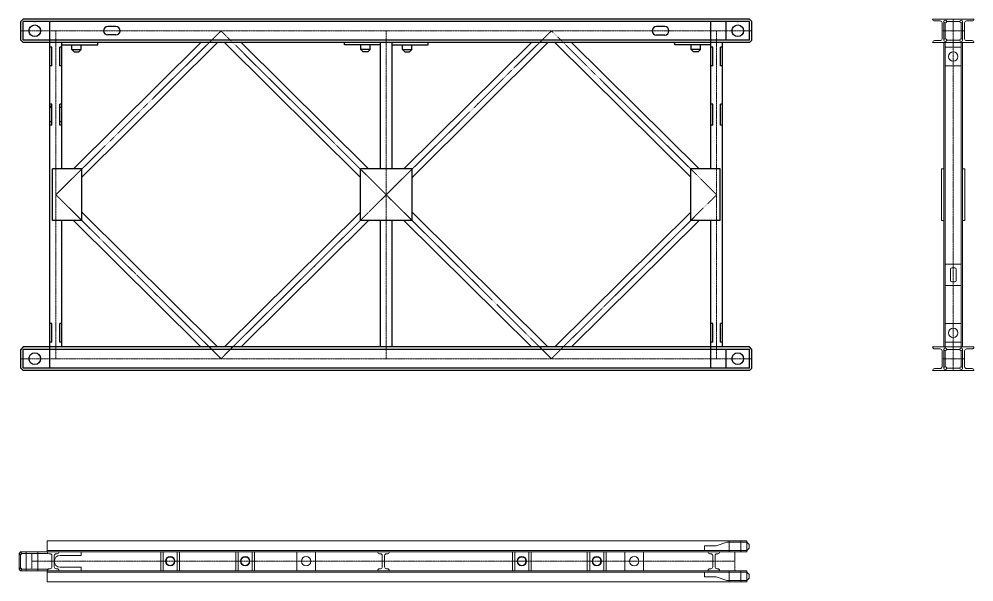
# Model space of a CAD drawing. Header units: millimetres. Extents: x 0 to 76984, y 0 to 13707.
# Drawn here: x 23140 to 27215, y 10974 to 13377 of the extents above; entities that cross this region are included whole.
import ezdxf

# ---------------------------------------------------------------- set-up
doc = ezdxf.new("R2010")
doc.units = ezdxf.units.MM
doc.linetypes.add('CENTER', pattern=[2, 1.25, -0.25, 0.25, -0.25])
for name, color, linetype, lineweight in [('2细实线', 5, 'Continuous', 18), ('3中心线', 6, 'CENTER', 18), ('5文本', 4, 'Continuous', 18), ('中心线', 6, 'CENTER', 9), ('粗实线', 1, 'Continuous', 30)]:
    doc.layers.add(name, color=color, linetype=linetype, lineweight=lineweight)

# ---------------------------------------------------------------- blocks, each defined once
blk = doc.blocks.new('3m贝雷block', base_point=(2661.7, 3686.5, 0))
at = {"layer": '粗实线', "ltscale": 0.05}
h = blk.add_hatch(dxfattribs=at)
h.set_pattern_fill('ANSI31', color=256, scale=26.667, angle=90, style=0)
h.paths.add_polyline_path([(2768.7, 3283.5), (2776.7, 3283.5), (2776.7, 3298.5), (2768.7, 3298.5)])
h.paths.add_polyline_path([(2768.7, 3358.5), (2776.7, 3358.5), (2776.7, 3373.5), (2768.7, 3373.5)])
h.paths.add_polyline_path([(2726.7, 3283.5), (2734.7, 3283.5), (2734.7, 3298.5), (2726.7, 3298.5)])
h.paths.add_polyline_path([(2726.7, 3358.5), (2734.7, 3358.5), (2734.7, 3373.5), (2726.7, 3373.5)])
at = {"layer": '中心线'}
for p, q in [((2601.7, 3686.5, 0), (5721.7, 3686.5, 0)), ((2751.7, 3686.5, 0), (2751.7, 2286.5, 0)), ((3456.7, 3686.5, 0), (2751.7, 2986.5, 0)), ((3456.7, 3686.5, 0), (4866.7, 2286.5, 0)), ((4866.7, 3686.5, 0), (3456.7, 2286.5, 0)), ((4161.7, 3686.5, 0), (4161.7, 2286.5, 0)), ((4866.7, 3686.5, 0), (5571.7, 2986.5, 0)), ((5571.7, 3686.5, 0), (5571.7, 2286.5, 0)), ((3456.7, 2286.5, 0), (2751.7, 2986.5, 0)), ((4866.7, 2286.5, 0), (5571.7, 2986.5, 0)), ((2601.7, 2286.5, 0), (5721.7, 2286.5, 0))]:
    blk.add_line(p, q, dxfattribs=at)
at = {"layer": '粗实线', "ltscale": 0.1}
for p, q in [((2611.7, 3736.5, 0), (2601.7, 3726.5, 0)), ((2601.7, 3646.5, 0), (2601.7, 3726.5, 0)), ((5711.7, 3736.5, 0), (2611.7, 3736.5, 0)), ((5711.7, 3726.5, 0), (2611.7, 3726.5, 0)), ((2611.7, 3646.5, 0), (2611.7, 3726.5, 0)), ((5611.7, 3646.5, 0), (5611.7, 3726.5, 0)), ((5721.7, 3726.5, 0), (5711.7, 3736.5, 0)), ((5711.7, 3646.5, 0), (5711.7, 3726.5, 0)), ((5721.7, 3646.5, 0), (5721.7, 3726.5, 0)), ((2611.7, 3636.5, 0), (2601.7, 3646.5, 0)), ((5711.7, 3646.5, 0), (2611.7, 3646.5, 0)), ((5711.7, 3636.5, 0), (2611.7, 3636.5, 0)), ((2776.7, 3626.5, 0), (2930.4, 3626.5, 0)), ((4136.7, 3626.5, 0), (3983.1, 3626.5, 0)), ((4186.7, 3626.5, 0), (4340.4, 3626.5, 0)), ((5546.7, 3626.5, 0), (5393.1, 3626.5, 0)), ((5721.7, 3646.5, 0), (5711.7, 3636.5, 0)), ((2734.7, 3616.5, 0), (2726.7, 3616.5, 0)), ((2776.7, 3616.5, 0), (2768.7, 3616.5, 0)), ((2820.4, 3606.5, 0), (2860.4, 3606.5, 0)), ((2830.4, 3596.5, 0), (2850.4, 3596.5, 0)), ((4093.1, 3606.5, 0), (4053.1, 3606.5, 0)), ((4083.1, 3596.5, 0), (4063.1, 3596.5, 0)), ((4230.4, 3606.5, 0), (4270.4, 3606.5, 0)), ((4240.4, 3596.5, 0), (4260.4, 3596.5, 0)), ((5503.1, 3606.5, 0), (5463.1, 3606.5, 0)), ((5493.1, 3596.5, 0), (5473.1, 3596.5, 0)), ((5554.7, 3616.5, 0), (5546.7, 3616.5, 0)), ((5596.7, 3616.5, 0), (5588.7, 3616.5, 0)), ((2734.7, 3536.5, 0), (2726.7, 3536.5, 0)), ((2776.7, 3536.5, 0), (2768.7, 3536.5, 0)), ((5554.7, 3536.5, 0), (5546.7, 3536.5, 0)), ((5596.7, 3536.5, 0), (5588.7, 3536.5, 0)), ((2734.7, 3373.5, 0), (2726.7, 3373.5, 0)), ((2734.7, 3358.5, 0), (2726.7, 3358.5, 0)), ((2776.7, 3373.5, 0), (2768.7, 3373.5, 0)), ((2776.7, 3358.5, 0), (2768.7, 3358.5, 0)), ((5554.7, 3373.5, 0), (5546.7, 3373.5, 0)), ((5596.7, 3373.5, 0), (5588.7, 3373.5, 0)), ((2734.7, 3298.5, 0), (2726.7, 3298.5, 0)), ((2734.7, 3283.5, 0), (2726.7, 3283.5, 0)), ((2776.7, 3298.5, 0), (2768.7, 3298.5, 0)), ((2776.7, 3283.5, 0), (2768.7, 3283.5, 0)), ((5554.7, 3283.5, 0), (5546.7, 3283.5, 0)), ((5596.7, 3283.5, 0), (5588.7, 3283.5, 0)), ((2734.7, 2436.5, 0), (2726.7, 2436.5, 0)), ((2776.7, 2436.5, 0), (2768.7, 2436.5, 0)), ((5554.7, 2436.5, 0), (5546.7, 2436.5, 0)), ((5596.7, 2436.5, 0), (5588.7, 2436.5, 0)), ((2611.7, 2336.5, 0), (2601.7, 2326.5, 0)), ((2601.7, 2246.5, 0), (2601.7, 2326.5, 0)), ((5711.7, 2336.5, 0), (2611.7, 2336.5, 0)), ((5711.7, 2326.5, 0), (2611.7, 2326.5, 0)), ((2611.7, 2246.5, 0), (2611.7, 2326.5, 0)), ((2734.7, 2356.5, 0), (2726.7, 2356.5, 0)), ((2776.7, 2356.5, 0), (2768.7, 2356.5, 0)), ((5554.7, 2356.5, 0), (5546.7, 2356.5, 0)), ((5596.7, 2356.5, 0), (5588.7, 2356.5, 0)), ((5611.7, 2246.5, 0), (5611.7, 2326.5, 0)), ((5721.7, 2326.5, 0), (5711.7, 2336.5, 0)), ((5711.7, 2246.5, 0), (5711.7, 2326.5, 0)), ((5721.7, 2246.5, 0), (5721.7, 2326.5, 0)), ((2611.7, 2236.5, 0), (2601.7, 2246.5, 0)), ((5711.7, 2246.5, 0), (2611.7, 2246.5, 0)), ((5721.7, 2246.5, 0), (5711.7, 2236.5, 0)), ((5711.7, 2236.5, 0), (2611.7, 2236.5, 0))]:
    blk.add_line(p, q, dxfattribs=at)
at = {"layer": '粗实线', "ltscale": 0.05}
for p, q in [((2726.7, 2246.5, 0), (2726.7, 3726.5, 0)), ((5546.7, 3096.5, 0), (5546.7, 3726.5, 0)), ((3008.2, 3704.7, 0), (2973.2, 3704.7, 0)), ((3008.2, 3668.7, 0), (2973.2, 3668.7, 0)), ((5350.2, 3704.5, 0), (5315.2, 3704.5, 0)), ((5350.2, 3668.5, 0), (5315.2, 3668.5, 0)), ((2776.7, 3096.5, 0), (2776.7, 3636.5, 0)), ((2776.7, 3626.5, 0), (2776.7, 3636.5, 0)), ((2820.4, 3606.5, 0), (2820.4, 3626.5, 0)), ((2827.1, 3096.5, 0), (3370.9, 3636.5, 0)), ((2860.4, 3606.5, 0), (2860.4, 3626.5, 0)), ((2862.5, 3061.3, 0), (3441.9, 3636.5, 0)), ((2930.4, 3626.5, 0), (2930.4, 3636.5, 0)), ((3471.6, 3636.5, 0), (4051.7, 3060.5, 0)), ((3542.6, 3636.5, 0), (4086.4, 3096.5, 0)), ((3983.1, 3626.5, 0), (3983.1, 3636.5, 0)), ((4053.1, 3606.5, 0), (4053.1, 3626.5, 0)), ((4093.1, 3606.5, 0), (4093.1, 3626.5, 0)), ((4136.7, 3096.5, 0), (4136.7, 3636.5, 0)), ((4186.7, 3096.5, 0), (4186.7, 3636.5, 0)), ((4230.4, 3606.5, 0), (4230.4, 3626.5, 0)), ((4780.9, 3636.5, 0), (4237.1, 3096.5, 0)), ((4270.4, 3606.5, 0), (4270.4, 3626.5, 0)), ((4851.9, 3636.5, 0), (4271.7, 3060.5, 0)), ((4340.4, 3626.5, 0), (4340.4, 3636.5, 0)), ((5461, 3061.3, 0), (4881.6, 3636.5, 0)), ((5496.4, 3096.5, 0), (4952.6, 3636.5, 0)), ((5393.1, 3626.5, 0), (5393.1, 3636.5, 0)), ((5463.1, 3606.5, 0), (5463.1, 3626.5, 0)), ((5503.1, 3606.5, 0), (5503.1, 3626.5, 0)), ((5596.7, 2336.5, 0), (5596.7, 3636.5, 0)), ((2734.7, 3536.5, 0), (2734.7, 3616.5, 0)), ((2768.7, 3536.5, 0), (2768.7, 3616.5, 0)), ((2830.4, 3596.5, 0), (2820.4, 3606.5, 0)), ((2850.4, 3596.5, 0), (2860.4, 3606.5, 0)), ((4063.1, 3596.5, 0), (4053.1, 3606.5, 0)), ((4083.1, 3596.5, 0), (4093.1, 3606.5, 0)), ((4240.4, 3596.5, 0), (4230.4, 3606.5, 0)), ((4260.4, 3596.5, 0), (4270.4, 3606.5, 0)), ((5473.1, 3596.5, 0), (5463.1, 3606.5, 0)), ((5493.1, 3596.5, 0), (5503.1, 3606.5, 0)), ((5554.7, 3536.5, 0), (5554.7, 3616.5, 0)), ((5588.7, 3536.5, 0), (5588.7, 3616.5, 0)), ((2734.7, 3283.5, 0), (2734.7, 3373.5, 0)), ((2768.7, 3283.5, 0), (2768.7, 3373.5, 0)), ((5554.7, 3283.5, 0), (5554.7, 3373.5, 0)), ((5588.7, 3283.5, 0), (5588.7, 3373.5, 0)), ((2736.7, 2876.5, 0), (2736.7, 3096.5, 0)), ((2862.5, 3096.5, 0), (2736.7, 3096.5, 0)), ((2862.5, 2876.5, 0), (2862.5, 3096.5, 0)), ((4051.7, 2876.5, 0), (4051.7, 3096.5, 0)), ((4271.7, 3096.5, 0), (4051.7, 3096.5, 0)), ((4271.7, 2876.5, 0), (4271.7, 3096.5, 0)), ((5461, 2876.5, 0), (5461, 3096.5, 0)), ((5586.7, 3096.5, 0), (5461, 3096.5, 0)), ((5586.7, 2876.5, 0), (5586.7, 3096.5, 0)), ((2862.5, 2911.8, 0), (3441.9, 2336.5, 0)), ((3471.6, 2336.5, 0), (4051.7, 2912.5, 0)), ((4851.9, 2336.5, 0), (4271.7, 2912.5, 0)), ((5461, 2911.8, 0), (4881.6, 2336.5, 0)), ((2862.5, 2876.5, 0), (2736.7, 2876.5, 0)), ((2776.7, 2336.5, 0), (2776.7, 2876.5, 0)), ((2827.1, 2876.5, 0), (3370.9, 2336.5, 0)), ((3542.6, 2336.5, 0), (4086.4, 2876.5, 0)), ((4271.7, 2876.5, 0), (4051.7, 2876.5, 0)), ((4136.7, 2336.5, 0), (4136.7, 2876.5, 0)), ((4186.7, 2336.5, 0), (4186.7, 2876.5, 0)), ((4780.9, 2336.5, 0), (4237.1, 2876.5, 0)), ((5496.4, 2876.5, 0), (4952.6, 2336.5, 0)), ((5586.7, 2876.5, 0), (5461, 2876.5, 0)), ((5546.7, 2246.5, 0), (5546.7, 2876.5, 0)), ((2734.7, 2356.5, 0), (2734.7, 2436.5, 0)), ((2768.7, 2356.5, 0), (2768.7, 2436.5, 0)), ((5554.7, 2356.5, 0), (5554.7, 2436.5, 0)), ((5588.7, 2356.5, 0), (5588.7, 2436.5, 0))]:
    blk.add_line(p, q, dxfattribs=at)
for centre in [(2661.7, 3686.5, 0), (5661.7, 3686.5, 0), (2661.7, 2286.5, 0), (5661.7, 2286.5, 0)]:
    blk.add_circle(centre, 25, dxfattribs=at)
for centre, start, end in [((2973.2, 3686.7, 0), 90, 270), ((3008.2, 3686.7, 0), 270, 90), ((5315.2, 3686.5, 0), 90, 270), ((5350.2, 3686.5, 0), 270, 90)]:
    blk.add_arc(centre, 18, start, end, dxfattribs=at)
for p in [(2661.7, 3726.5, 0), (5661.7, 3726.5, 0), (2601.7, 3686.5, 0), (2601.7, 2286.5, 0)]:
    blk.add_point(p, dxfattribs=at)
blk = doc.blocks.new('3m贝雷平面block', base_point=(5674.5, 1535.8, 0))
at = {"layer": '2细实线', "color": 4, "lineweight": 0, "ltscale": 0.05, "extrusion": (1.00577e-09, 6.88449e-11, 1)}
for p, q in [((5739.5, 1623.8, 0), (5739.5, 1575.8, 0)), ((6154.1, 1623.8, 0), (5739.5, 1623.8, 0)), ((8724.5, 1623.8, 0), (6154.1, 1623.8, 0)), ((8594.5, 1601.8, 0), (8544.5, 1601.8, 0)), ((8544.5, 1601.8, 0), (8544.5, 1581.8, 0)), ((8639.5, 1617.8, 0), (8594.5, 1601.8, 0)), ((8724.5, 1617.8, 0), (8639.5, 1617.8, 0)), ((8649.5, 1623.8, 0), (8649.5, 1575.8, 0)), ((8699.5, 1623.8, 0), (8699.5, 1575.8, 0)), ((8724.5, 1575.8, 0), (8724.5, 1623.8, 0)), ((8734.5, 1607.8, 0), (8724.5, 1617.8, 0)), ((8734.5, 1591.8, 0), (8724.5, 1581.8, 0)), ((8734.5, 1591.8, 0), (8734.5, 1607.8, 0)), ((5619.5, 1569.8, 0), (5625.5, 1575.8, 0)), ((5625.5, 1563.8, 0), (5619.5, 1569.8, 0)), ((5619.5, 1501.8, 0), (5619.5, 1569.8, 0)), ((5631.5, 1569.8, 0), (5625.5, 1575.8, 0)), ((6154.1, 1575.8, 0), (5625.5, 1575.8, 0)), ((5625.5, 1563.8, 0), (5631.5, 1569.8, 0)), ((5625.5, 1507.8, 0), (5625.5, 1563.8, 0)), ((5742.2, 1569.8, 0), (5631.5, 1569.8, 0)), ((5649.5, 1495.8, 0), (5649.5, 1575.8, 0)), ((5699.5, 1495.8, 0), (5699.5, 1575.8, 0)), ((8724.5, 1581.8, 0), (5739.5, 1581.8, 0)), ((5751.5, 1567.8, 0), (5747.5, 1567.8, 0)), ((5759.5, 1511.8, 0), (5759.5, 1559.8, 0)), ((5769.5, 1511.8, 0), (5769.5, 1559.8, 0)), ((5781.5, 1567.8, 0), (5777.5, 1567.8, 0)), ((5794.5, 1560.8, 0), (5884.5, 1560.8, 0)), ((5884.5, 1575.8, 0), (5884.5, 1560.8, 0)), ((8724.5, 1575.8, 0), (6154.1, 1575.8, 0)), ((6224.5, 1495.8, 0), (6224.5, 1575.8, 0)), ((6234.5, 1495.8, 0), (6234.5, 1575.8, 0)), ((6294.5, 1495.8, 0), (6294.5, 1575.8, 0)), ((6304.5, 1495.8, 0), (6304.5, 1575.8, 0)), ((6544.5, 1495.8, 0), (6544.5, 1575.8, 0)), ((6554.5, 1495.8, 0), (6554.5, 1575.8, 0)), ((6614.5, 1495.8, 0), (6614.5, 1575.8, 0)), ((6624.5, 1495.8, 0), (6624.5, 1575.8, 0)), ((6804.5, 1495.8, 0), (6804.5, 1575.8, 0)), ((6884.5, 1495.8, 0), (6884.5, 1575.8, 0)), ((7199.5, 1575.8, 0), (7149.5, 1575.8, 0)), ((7149.5, 1575.8, 0), (7149.5, 1575.8, 0)), ((7161.5, 1567.8, 0), (7157.5, 1567.8, 0)), ((7169.5, 1511.8, 0), (7169.5, 1559.8, 0)), ((7179.5, 1511.8, 0), (7179.5, 1559.8, 0)), ((7191.5, 1567.8, 0), (7187.5, 1567.8, 0)), ((7199.5, 1575.8, 0), (7199.5, 1575.8, 0)), ((7724.5, 1495.8, 0), (7724.5, 1575.8, 0)), ((7734.5, 1495.8, 0), (7734.5, 1575.8, 0)), ((7794.5, 1495.8, 0), (7794.5, 1575.8, 0)), ((7804.5, 1495.8, 0), (7804.5, 1575.8, 0)), ((8044.5, 1495.8, 0), (8044.5, 1575.8, 0)), ((8054.5, 1495.8, 0), (8054.5, 1575.8, 0)), ((8114.5, 1495.8, 0), (8114.5, 1575.8, 0)), ((8124.5, 1495.8, 0), (8124.5, 1575.8, 0)), ((8204.5, 1495.8, 0), (8204.5, 1575.8, 0)), ((8284.5, 1495.8, 0), (8284.5, 1575.8, 0)), ((8571.5, 1567.8, 0), (8567.5, 1567.8, 0)), ((8579.5, 1511.8, 0), (8579.5, 1559.8, 0)), ((8589.5, 1511.8, 0), (8589.5, 1559.8, 0)), ((8601.5, 1567.8, 0), (8597.5, 1567.8, 0)), ((5625.5, 1507.8, 0), (5619.5, 1501.8, 0)), ((5631.5, 1501.8, 0), (5625.5, 1507.8, 0)), ((5794.5, 1510.8, 0), (5884.5, 1510.8, 0)), ((5884.5, 1510.8, 0), (5884.5, 1495.8, 0)), ((5625.5, 1495.8, 0), (5619.5, 1501.8, 0)), ((5631.5, 1501.8, 0), (5625.5, 1495.8, 0)), ((6154.1, 1495.8, 0), (5625.5, 1495.8, 0)), ((5742.2, 1501.8, 0), (5631.5, 1501.8, 0)), ((5739.5, 1495.8, 0), (5739.5, 1447.8, 0)), ((8724.5, 1489.8, 0), (5739.5, 1489.8, 0)), ((5751.5, 1503.8, 0), (5747.5, 1503.8, 0)), ((5781.5, 1503.8, 0), (5777.5, 1503.8, 0)), ((8724.5, 1495.8, 0), (6154.1, 1495.8, 0)), ((7199.5, 1495.8, 0), (7149.5, 1495.8, 0)), ((7149.5, 1495.8, 0), (7149.5, 1495.8, 0)), ((7161.5, 1503.8, 0), (7157.5, 1503.8, 0)), ((7191.5, 1503.8, 0), (7187.5, 1503.8, 0)), ((7199.5, 1495.8, 0), (7199.5, 1495.8, 0)), ((8544.5, 1469.8, 0), (8544.5, 1489.8, 0)), ((8594.5, 1469.8, 0), (8544.5, 1469.8, 0)), ((8571.5, 1503.8, 0), (8567.5, 1503.8, 0)), ((8639.5, 1453.8, 0), (8594.5, 1469.8, 0)), ((8601.5, 1503.8, 0), (8597.5, 1503.8, 0)), ((8649.5, 1447.8, 0), (8649.5, 1495.8, 0)), ((8699.5, 1447.8, 0), (8699.5, 1495.8, 0)), ((8724.5, 1447.8, 0), (8724.5, 1495.8, 0)), ((8734.5, 1479.8, 0), (8724.5, 1489.8, 0)), ((8734.5, 1463.8, 0), (8734.5, 1479.8, 0)), ((6154.1, 1447.8, 0), (5739.5, 1447.8, 0)), ((8724.5, 1447.8, 0), (6154.1, 1447.8, 0)), ((8724.5, 1453.8, 0), (8639.5, 1453.8, 0)), ((8734.5, 1463.8, 0), (8724.5, 1453.8, 0))]:
    blk.add_line(p, q, dxfattribs=at)
for centre, radius in [((6264.5, 1535.8, 0), 20), ((6264.5, 1535.8, 0), 18), ((6584.5, 1535.8, 0), 20), ((6584.5, 1535.8, 0), 18), ((6844.5, 1535.8, 0), 20), ((7764.5, 1535.8, 0), 20), ((7764.5, 1535.8, 0), 18), ((8084.5, 1535.8, 0), 20), ((8084.5, 1535.8, 0), 18), ((8244.5, 1535.8, 0), 20)]:
    blk.add_circle(centre, radius, dxfattribs=at)
for centre, radius, start, end in [((5747.5, 1575.8, 0), 8, 180, 270), ((5751.5, 1559.8, 0), 8, 0, 90), ((5777.5, 1559.8, 0), 8, 90, 180), ((5794.5, 1535.8, 0), 25, 90, 270), ((5781.5, 1575.8, 0), 8, 270, 0), ((7157.5, 1575.8, 0), 8, 180, 270), ((7161.5, 1559.8, 0), 8, 0, 90), ((7187.5, 1559.8, 0), 8, 90, 180), ((7191.5, 1575.8, 0), 8, 270, 0), ((8567.5, 1575.8, 0), 8, 180, 270), ((8571.5, 1559.8, 0), 8, 0, 90), ((8597.5, 1559.8, 0), 8, 90, 180), ((8601.5, 1575.8, 0), 8, 270, 0), ((5751.5, 1511.8, 0), 8, 270, 0), ((5777.5, 1511.8, 0), 8, 180, 270), ((7161.5, 1511.8, 0), 8, 270, 0), ((7187.5, 1511.8, 0), 8, 180, 270), ((8571.5, 1511.8, 0), 8, 270, 0), ((8597.5, 1511.8, 0), 8, 180, 270), ((5747.5, 1495.8, 0), 8, 90, 180), ((5781.5, 1495.8, 0), 8, 0, 90), ((7157.5, 1495.8, 0), 8, 90, 180), ((7191.5, 1495.8, 0), 8, 0, 90), ((8567.5, 1495.8, 0), 8, 90, 180), ((8601.5, 1495.8, 0), 8, 0, 90)]:
    blk.add_arc(centre, radius, start, end, dxfattribs=at)
at = {"layer": '3中心线', "extrusion": (1.00577e-09, 6.88449e-11, 1)}
for p, q in [((5674.5, 1501.8, 0), (5674.5, 1569.8, 0)), ((8674.5, 1495.8, 0), (8674.5, 1575.8, 0)), ((5674.5, 1535.8, 0), (8674.5, 1535.8, 0))]:
    blk.add_line(p, q, dxfattribs=at)
blk = doc.blocks.new('3m贝雷立面block', base_point=(6898.5, 3698.3, 0))
at = {"layer": '2细实线', "color": 4, "lineweight": 13}
for p, q in [((6938.5, 3748.3, 0), (6810.5, 3748.3, 0)), ((6986.5, 3748.3, 0), (6810.5, 3748.3, 0)), ((6818.5, 3740.3, 0), (6842.5, 3740.3, 0)), ((6850.5, 3732.3, 0), (6850.5, 3664.3, 0)), ((6858.5, 3738.3, 0), (6858.5, 3658.3, 0)), ((6864.5, 3732.3, 0), (6864.5, 3664.3, 0)), ((6926.5, 3738.3, 0), (6870.5, 3738.3, 0)), ((6932.5, 3732.3, 0), (6932.5, 3664.3, 0)), ((6938.5, 3738.3, 0), (6938.5, 3658.3, 0)), ((6946.5, 3732.3, 0), (6946.5, 3664.3, 0)), ((6978.5, 3740.3, 0), (6954.5, 3740.3, 0)), ((6858.5, 3648.3, 0), (6810.5, 3648.3, 0)), ((6810.5, 3648.3, 0), (6810.5, 3648.3, 0)), ((6842.5, 3656.3, 0), (6818.5, 3656.3, 0)), ((6858.5, 3648.3, 0), (6858.5, 2348.3, 0)), ((6938.5, 3648.3, 0), (6858.5, 3648.3, 0)), ((6864.5, 3648.3, 0), (6864.5, 2348.3, 0)), ((6932.5, 3628.3, 0), (6864.5, 3628.3, 0)), ((6926.5, 3658.3, 0), (6870.5, 3658.3, 0)), ((6932.5, 3648.3, 0), (6932.5, 2348.3, 0)), ((6938.5, 3648.3, 0), (6938.5, 2348.3, 0)), ((6938.5, 3648.3, 0), (6986.5, 3648.3, 0)), ((6954.5, 3656.3, 0), (6978.5, 3656.3, 0)), ((6986.5, 3648.3, 0), (6986.5, 3648.3, 0)), ((6932.5, 3548.3, 0), (6864.5, 3548.3, 0)), ((6858.5, 3108.3, 0), (6848.5, 3108.3, 0)), ((6848.5, 3108.3, 0), (6848.5, 2888.3, 0)), ((6948.5, 3108.3, 0), (6938.5, 3108.3, 0)), ((6948.5, 3108.3, 0), (6948.5, 2888.3, 0)), ((6858.5, 2888.3, 0), (6848.5, 2888.3, 0)), ((6948.5, 2888.3, 0), (6938.5, 2888.3, 0)), ((6932.5, 2701.3, 0), (6864.5, 2701.3, 0)), ((6886, 2680.3, 0), (6886, 2632.3, 0)), ((6905, 2686.3, 0), (6892, 2686.3, 0)), ((6911, 2680.3, 0), (6911, 2632.3, 0)), ((6932.5, 2611.3, 0), (6864.5, 2611.3, 0)), ((6905, 2626.3, 0), (6892, 2626.3, 0)), ((6932.5, 2448.3, 0), (6864.5, 2448.3, 0)), ((6932.5, 2368.3, 0), (6864.5, 2368.3, 0)), ((6810.5, 2348.3, 0), (6858.5, 2348.3, 0)), ((6810.5, 2348.3, 0), (6810.5, 2348.3, 0)), ((6818.5, 2340.3, 0), (6842.5, 2340.3, 0)), ((6850.5, 2332.3, 0), (6850.5, 2264.3, 0)), ((6986.5, 2348.3, 0), (6858.5, 2348.3, 0)), ((6858.5, 2338.3, 0), (6858.5, 2258.3, 0)), ((6864.5, 2332.3, 0), (6864.5, 2264.3, 0)), ((6926.5, 2338.3, 0), (6870.5, 2338.3, 0)), ((6932.5, 2332.3, 0), (6932.5, 2264.3, 0)), ((6938.5, 2338.3, 0), (6938.5, 2258.3, 0)), ((6946.5, 2332.3, 0), (6946.5, 2264.3, 0)), ((6978.5, 2340.3, 0), (6954.5, 2340.3, 0)), ((6986.5, 2348.3, 0), (6986.5, 2348.3, 0)), ((6858.5, 2248.3, 0), (6810.5, 2248.3, 0)), ((6810.5, 2248.3, 0), (6810.5, 2248.3, 0)), ((6858.5, 2248.3, 0), (6810.5, 2248.3, 0)), ((6810.5, 2248.3, 0), (6858.5, 2248.3, 0)), ((6810.5, 2248.3, 0), (6810.5, 2248.3, 0)), ((6842.5, 2256.3, 0), (6818.5, 2256.3, 0)), ((6938.5, 2248.3, 0), (6858.5, 2248.3, 0)), ((6938.5, 2248.3, 0), (6858.5, 2248.3, 0)), ((6938.5, 2248.3, 0), (6858.5, 2248.3, 0)), ((6926.5, 2258.3, 0), (6870.5, 2258.3, 0)), ((6938.5, 2248.3, 0), (6986.5, 2248.3, 0)), ((6938.5, 2248.3, 0), (6986.5, 2248.3, 0)), ((6986.5, 2248.3, 0), (6938.5, 2248.3, 0)), ((6954.5, 2256.3, 0), (6978.5, 2256.3, 0)), ((6986.5, 2248.3, 0), (6986.5, 2248.3, 0)), ((6986.5, 2248.3, 0), (6986.5, 2248.3, 0)), ((6986.5, 2248.3, 0), (6986.5, 2248.3, 0))]:
    blk.add_line(p, q, dxfattribs=at)
for centre, radius in [((6864.5, 3738.3, 0), 6), ((6932.5, 3738.3, 0), 6), ((6864.5, 3658.3, 0), 6), ((6932.5, 3658.3, 0), 6), ((6898.5, 3588.3, 0), 20), ((6898.5, 2408.3, 0), 20), ((6864.5, 2338.3, 0), 6), ((6932.5, 2338.3, 0), 6), ((6864.5, 2258.3, 0), 6), ((6932.5, 2258.3, 0), 6)]:
    blk.add_circle(centre, radius, dxfattribs=at)
for centre, radius, start, end in [((6818.5, 3748.3, 0), 8, 180, 270), ((6842.5, 3732.3, 0), 8, 0, 90), ((6954.5, 3732.3, 0), 8, 90, 180), ((6978.5, 3748.3, 0), 8, 270, 0), ((6818.5, 3648.3, 0), 8, 90, 180), ((6842.5, 3664.3, 0), 8, 270, 0), ((6954.5, 3664.3, 0), 8, 180, 270), ((6978.5, 3648.3, 0), 8, 0, 90), ((6892, 2680.3, 0), 6, 90, 180), ((6905, 2680.3, 0), 6, 0, 90), ((6892, 2632.3, 0), 6, 180, 270), ((6905, 2632.3, 0), 6, 270, 0), ((6818.5, 2348.3, 0), 8, 180, 270), ((6842.5, 2332.3, 0), 8, 0, 90), ((6954.5, 2332.3, 0), 8, 90, 180), ((6978.5, 2348.3, 0), 8, 270, 0), ((6818.5, 2248.3, 0), 8, 90, 180), ((6842.5, 2264.3, 0), 8, 270, 0), ((6954.5, 2264.3, 0), 8, 180, 270), ((6978.5, 2248.3, 0), 8, 0, 90)]:
    blk.add_arc(centre, radius, start, end, dxfattribs=at)
at = {"layer": '3中心线', "lineweight": 13}
for p, q in [((6898.5, 3748.3, 0), (6898.5, 2248.3, 0)), ((6946.5, 3698.3, 0), (6850.5, 3698.3, 0)), ((6946.5, 2298.3, 0), (6850.5, 2298.3, 0))]:
    blk.add_line(p, q, dxfattribs=at)

msp = doc.modelspace()

# ---------------------------------------------------------------- block references
at = {"layer": '5文本'}
for name, p in [('3m贝雷block', (23207, 13327.1, 0)), ('3m贝雷立面block', (27126.8, 13327.1, 0)), ('3m贝雷平面block', (23195.1, 11062.1, 0))]:
    msp.add_blockref(name, p, dxfattribs=at)

doc.saveas('drawing.dxf')
